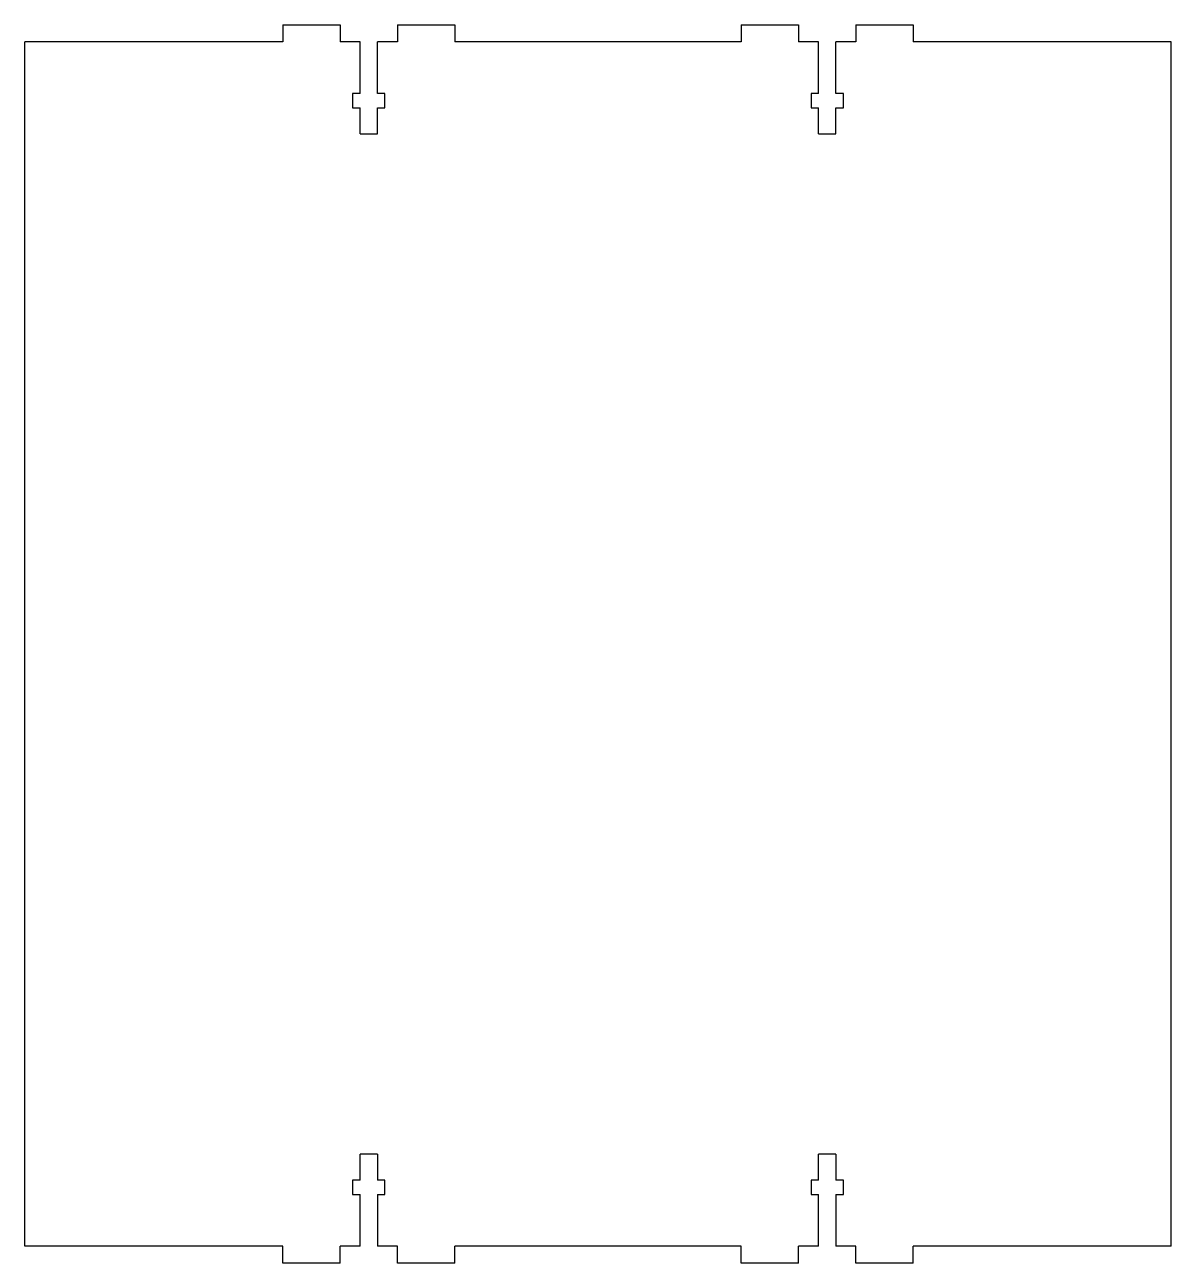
# Model space of a CAD drawing. Header units: millimetres. Extents: x 0 to 200, y -213 to 3.
import ezdxf

# ---------------------------------------------------------------- set-up
doc = ezdxf.new("R2010")
doc.units = ezdxf.units.MM

msp = doc.modelspace()

# ---------------------------------------------------------------- linework, layer by layer
at = {"color": 7, "linetype": 'Continuous', "lineweight": 25}
for p, q in [((45, 3), (55, 3)), ((45, 3), (45, 0)), ((55, 3), (55, 0)), ((65, 3), (75, 3)), ((65, 3), (65, 0)), ((75, 3), (75, 0)), ((125, 3), (135, 3)), ((125, 3), (125, 0)), ((135, 3), (135, 0)), ((145, 3), (155, 3)), ((145, 3), (145, 0)), ((155, 3), (155, 0)), ((45, 0), (0, 0)), ((0, -210), (0, 0)), ((58.49, 0), (55, 0)), ((58.49, -9), (58.49, 0)), ((65, 0), (61.51, 0)), ((61.51, -9), (61.51, 0)), ((125, 0), (75, 0)), ((138.49, 0), (135, 0)), ((138.49, -9), (138.49, 0)), ((145, 0), (141.51, 0)), ((141.51, -9), (141.51, 0)), ((200, 0), (155, 0)), ((200, -210), (200, 0)), ((57.2, -9), (57.2, -11.5)), ((58.49, -9), (57.2, -9)), ((62.8, -9), (61.51, -9)), ((62.8, -11.5), (62.8, -9)), ((137.2, -9), (137.2, -11.5)), ((138.49, -9), (137.2, -9)), ((142.8, -9), (141.51, -9)), ((142.8, -11.5), (142.8, -9)), ((57.2, -11.5), (58.49, -11.5)), ((58.49, -16), (58.49, -11.5)), ((61.51, -11.5), (62.8, -11.5)), ((61.51, -16), (61.51, -11.5)), ((137.2, -11.5), (138.49, -11.5)), ((138.49, -16), (138.49, -11.5)), ((141.51, -11.5), (142.8, -11.5)), ((141.51, -16), (141.51, -11.5)), ((58.49, -16), (61.51, -16)), ((138.49, -16), (141.51, -16)), ((58.49, -198.5), (58.49, -194)), ((61.51, -194), (58.49, -194)), ((61.51, -194), (61.51, -198.5)), ((138.49, -198.5), (138.49, -194)), ((141.51, -194), (138.49, -194)), ((141.51, -194), (141.51, -198.5)), ((57.2, -198.5), (57.2, -201)), ((58.49, -198.5), (57.2, -198.5)), ((62.8, -198.5), (61.51, -198.5)), ((62.8, -201), (62.8, -198.5)), ((137.2, -198.5), (137.2, -201)), ((138.49, -198.5), (137.2, -198.5)), ((142.8, -198.5), (141.51, -198.5)), ((142.8, -201), (142.8, -198.5)), ((57.2, -201), (58.49, -201)), ((58.49, -210), (58.49, -201)), ((61.51, -201), (62.8, -201)), ((61.51, -201), (61.51, -210)), ((137.2, -201), (138.49, -201)), ((138.49, -210), (138.49, -201)), ((141.51, -201), (142.8, -201)), ((141.51, -201), (141.51, -210)), ((45, -210), (0, -210)), ((45, -213), (45, -210)), ((55, -213), (55, -210)), ((58.49, -210), (55, -210)), ((65, -210), (61.51, -210)), ((65, -213), (65, -210)), ((75, -213), (75, -210)), ((125, -210), (75, -210)), ((125, -213), (125, -210)), ((135, -213), (135, -210)), ((138.49, -210), (135, -210)), ((145, -210), (141.51, -210)), ((145, -213), (145, -210)), ((155, -213), (155, -210)), ((200, -210), (155, -210)), ((55, -213), (45, -213)), ((75, -213), (65, -213)), ((135, -213), (125, -213)), ((155, -213), (145, -213))]:
    msp.add_line(p, q, dxfattribs=at)

doc.saveas('drawing.dxf')
